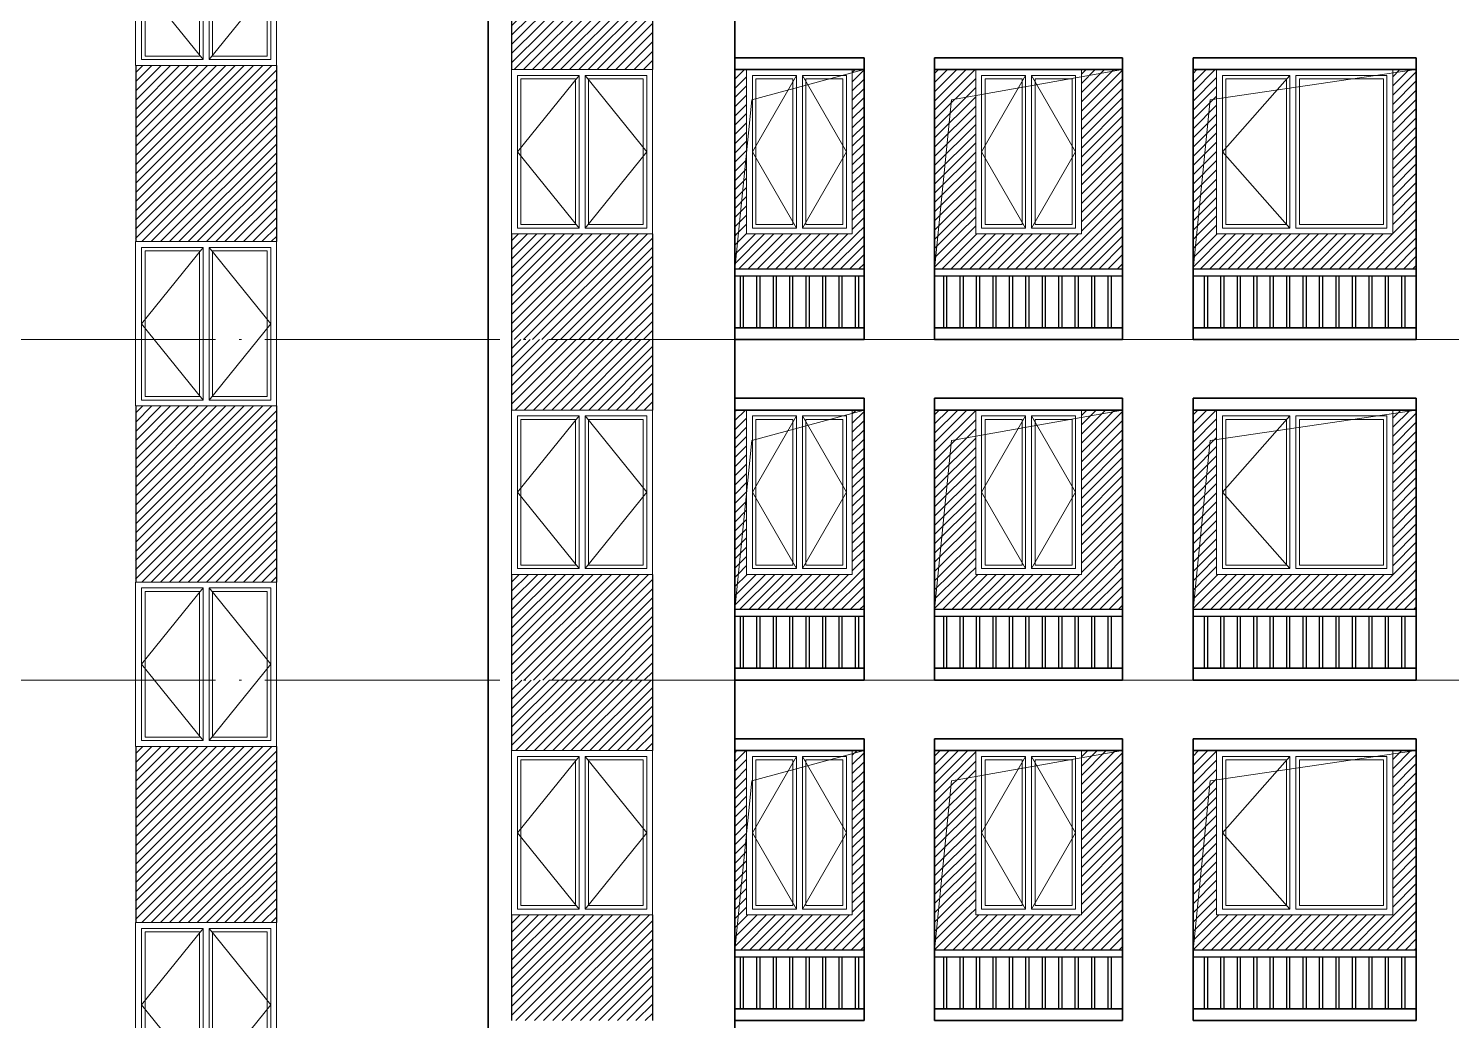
# Model space of a CAD drawing. Extents: x -518115 to 1124316, y -209821 to 1628073.
# Drawn here: x 838804 to 850916, y 46240 to 54690 of the extents above; entities that cross this region are included whole.
import ezdxf

# ---------------------------------------------------------------- set-up
doc = ezdxf.new("R2010")
doc.units = 0
doc.header["$LTSCALE"] = 1000
doc.header["$MEASUREMENT"] = 0
doc.linetypes.add('DOTE', pattern=[2.42, 2, -0.2, 0.02, -0.2])
doc.layers.add('3-剖面填充（细）', color=250, linetype='Continuous')
doc.layers.add('Stair-栏杆', color=142, linetype='Continuous')
for name, color, linetype, lineweight in [('DOTE', 19, 'DOTE', 9), ('WINDOW', 144, 'Continuous', 15), ('立面-中轮廓线', 213, 'Continuous', 35), ('立面-普通轮廓', 7, 'Continuous', 18), ('立面-洞口示意', 152, 'Continuous', 13), ('立面-窗开启线', 250, 'Continuous', 13)]:
    doc.layers.add(name, color=color, linetype=linetype, lineweight=lineweight)
pattern_1 = [(45, (6e-11, -2900), (-39.2886205, 39.2886205), [])]

# ---------------------------------------------------------------- blocks, each defined once
blk = doc.blocks.new('A$C1B273453')
at = {"layer": 'WINDOW'}
for points in [[(50, 1350), (575, 1350), (575, 50), (50, 50)], [(1150, 1350), (625, 1350), (625, 50), (1150, 50)]]:
    blk.add_lwpolyline(points, close=True, dxfattribs=at)
at = {"layer": 'WINDOW', "color": 250}
for points in [[(80, 1320), (545, 1320), (545, 80), (80, 80)], [(1120, 1320), (655, 1320), (655, 80), (1120, 80)]]:
    blk.add_lwpolyline(points, close=True, dxfattribs=at)
at = {"layer": '立面-普通轮廓'}
blk.add_lwpolyline([(1200, 1400), (0, 1400), (0, 0), (1200, 0)], close=True, dxfattribs=at)
at = {"layer": '立面-窗开启线', "color": 251, "ltscale": 0.5, "true_color": 0x636466}
for points in [[(575, 1350), (50, 700), (575, 50)], [(625, 1350), (1150, 700), (625, 50)]]:
    blk.add_lwpolyline(points, dxfattribs=at)
blk = doc.blocks.new('A$C318717E3')
at = {"layer": 'WINDOW'}
for points in [[(50, 1350), (425, 1350), (425, 50), (50, 50)], [(850, 1350), (475, 1350), (475, 50), (850, 50)]]:
    blk.add_lwpolyline(points, close=True, dxfattribs=at)
at = {"layer": 'WINDOW', "color": 250}
for points in [[(80, 1320), (395, 1320), (395, 80), (80, 80)], [(820, 1320), (505, 1320), (505, 80), (820, 80)]]:
    blk.add_lwpolyline(points, close=True, dxfattribs=at)
at = {"layer": '立面-普通轮廓'}
blk.add_lwpolyline([(0, 1400), (900, 1400), (900, 0), (0, 0)], close=True, dxfattribs=at)
at = {"layer": '立面-窗开启线', "color": 251, "ltscale": 0.5, "true_color": 0x636466}
for points in [[(425, 1350), (50, 700), (425, 50)], [(475, 1350), (850, 700), (475, 50)]]:
    blk.add_lwpolyline(points, dxfattribs=at)
blk = doc.blocks.new('A$C1F9D7F8A')
at = {"layer": 'WINDOW'}
for points in [[(-1450, 1350), (-875, 1350), (-875, 50), (-1450, 50)], [(-50, 1350), (-825, 1350), (-825, 50), (-50, 50)]]:
    blk.add_lwpolyline(points, close=True, dxfattribs=at)
at = {"layer": 'WINDOW', "color": 250}
for points in [[(-1420, 1320), (-905, 1320), (-905, 80), (-1420, 80)], [(-80, 1320), (-795, 1320), (-795, 80), (-80, 80)]]:
    blk.add_lwpolyline(points, close=True, dxfattribs=at)
at = {"layer": '立面-普通轮廓'}
blk.add_lwpolyline([(0, 1400), (-1500, 1400), (-1500, 0), (0, 0)], close=True, dxfattribs=at)
at = {"layer": '立面-窗开启线', "color": 251, "ltscale": 0.5, "true_color": 0x636466}
blk.add_lwpolyline([(-875, 1350), (-1450, 700), (-875, 50)], dxfattribs=at)
blk = doc.blocks.new('HFHFHHTHFHF')
at = {"layer": 'Stair-栏杆'}
for p, q in [((530784, 32976), (529684, 32976)), ((532984, 32976), (531384, 32976)), ((535484, 32976), (533584, 32976)), ((530784, 32916), (529684, 32916)), ((532984, 32916), (531384, 32916)), ((535484, 32916), (533584, 32916))]:
    blk.add_line(p, q, dxfattribs=at)
for points in [[(529729, 32916), (529729, 32476)], [(529759, 32476), (529759, 32916)], [(529869, 32916), (529869, 32476)], [(529899, 32476), (529899, 32916)], [(530009, 32916), (530009, 32476)], [(530039, 32476), (530039, 32916)], [(530149, 32916), (530149, 32476)], [(530179, 32476), (530179, 32916)], [(530289, 32916), (530289, 32476)], [(530319, 32476), (530319, 32916)], [(530429, 32916), (530429, 32476)], [(530459, 32476), (530459, 32916)], [(530569, 32916), (530569, 32476)], [(530599, 32476), (530599, 32916)], [(530709, 32916), (530709, 32476)], [(530739, 32476), (530739, 32916)], [(531459, 32916), (531459, 32476)], [(531489, 32476), (531489, 32916)], [(531599, 32916), (531599, 32476)], [(531629, 32476), (531629, 32916)], [(531739, 32916), (531739, 32476)], [(531769, 32476), (531769, 32916)], [(531879, 32916), (531879, 32476)], [(531909, 32476), (531909, 32916)], [(532019, 32916), (532019, 32476)], [(532049, 32476), (532049, 32916)], [(532159, 32916), (532159, 32476)], [(532189, 32476), (532189, 32916)], [(532299, 32916), (532299, 32476)], [(532329, 32476), (532329, 32916)], [(532439, 32916), (532439, 32476)], [(532469, 32476), (532469, 32916)], [(532579, 32916), (532579, 32476)], [(532609, 32476), (532609, 32916)], [(532719, 32916), (532719, 32476)], [(532749, 32476), (532749, 32916)], [(532859, 32916), (532859, 32476)], [(532889, 32476), (532889, 32916)], [(533679, 32916), (533679, 32476)], [(533709, 32476), (533709, 32916)], [(533819, 32916), (533819, 32476)], [(533849, 32476), (533849, 32916)], [(533959, 32916), (533959, 32476)], [(533989, 32476), (533989, 32916)], [(534099, 32916), (534099, 32476)], [(534129, 32476), (534129, 32916)], [(534239, 32916), (534239, 32476)], [(534269, 32476), (534269, 32916)], [(534379, 32916), (534379, 32476)], [(534409, 32476), (534409, 32916)], [(534519, 32916), (534519, 32476)], [(534549, 32476), (534549, 32916)], [(534659, 32916), (534659, 32476)], [(534689, 32476), (534689, 32916)], [(534799, 32916), (534799, 32476)], [(534829, 32476), (534829, 32916)], [(534939, 32916), (534939, 32476)], [(534969, 32476), (534969, 32916)], [(535079, 32916), (535079, 32476)], [(535109, 32476), (535109, 32916)], [(535219, 32916), (535219, 32476)], [(535249, 32476), (535249, 32916)], [(535359, 32916), (535359, 32476)], [(535389, 32476), (535389, 32916)]]:
    blk.add_lwpolyline(points, dxfattribs=at)
at = {"layer": '立面-中轮廓线'}
for p, q in [((527584, 35276), (527584, 32376)), ((529684, 35276), (529684, 32376)), ((530784, 34776), (530784, 32376)), ((531384, 34776), (531384, 32376)), ((532984, 34776), (532984, 32376)), ((533584, 34776), (533584, 32376)), ((535484, 34776), (535484, 32376))]:
    blk.add_line(p, q, dxfattribs=at)
for points in [[(530784, 34776), (529684, 34776)], [(532984, 34776), (531384, 34776)], [(535484, 34776), (533584, 34776)], [(529684, 34676), (530784, 34676)], [(531384, 34676), (532984, 34676)], [(533584, 34676), (535484, 34676)], [(530784, 32476), (529684, 32476)], [(532984, 32476), (531384, 32476)], [(535484, 32476), (533584, 32476)], [(529684, 32376), (530784, 32376)], [(531384, 32376), (532984, 32376)], [(533584, 32376), (535484, 32376)]]:
    blk.add_lwpolyline(points, dxfattribs=at)
for name, p in [('A$C1B273453', (524584, 34711)), ('A$C1B273453', (527784, 33276)), ('A$C318717E3', (529784, 33276)), ('A$C318717E3', (531734, 33276)), ('A$C1F9D7F8A', (535284, 33276))]:
    blk.add_blockref(name, p)
blk = doc.blocks.new('GDGDRTDGRDG')
at = {"layer": '3-剖面填充（细）'}
h = blk.add_hatch(dxfattribs=at)
h.set_pattern_fill('ANSI31', color=256, scale=35)
h.set_pattern_definition([(45, (798.42, -1477), (-39.2886205, 39.2886205), [])])
h.paths.add_polyline_path([(527784, 32376), (528984, 32376), (528985, 31776), (527784, 31776)])
h = blk.add_hatch(dxfattribs=at)
h.set_pattern_fill('ANSI31', color=256, scale=35)
h.set_pattern_definition(pattern_1)
h.paths.add_polyline_path([(529784, 30376), (529684, 30376), (529684, 31776), (529784, 31776)])
h = blk.add_hatch(dxfattribs=at)
h.set_pattern_fill('ANSI31', color=256, scale=35)
h.set_pattern_definition(pattern_1)
h.paths.add_polyline_path([(530784, 30376), (530684, 30376), (530684, 31776), (530784, 31776)])
h = blk.add_hatch(dxfattribs=at)
h.set_pattern_fill('ANSI31', color=256, scale=35)
h.set_pattern_definition(pattern_1)
h.paths.add_polyline_path([(531734, 30376), (531384, 30376), (531384, 31776), (531734, 31776)])
h = blk.add_hatch(dxfattribs=at)
h.set_pattern_fill('ANSI31', color=256, scale=35)
h.set_pattern_definition(pattern_1)
h.paths.add_polyline_path([(532984, 30376), (532634, 30376), (532634, 31776), (532984, 31776)])
h = blk.add_hatch(dxfattribs=at)
h.set_pattern_fill('ANSI31', color=256, scale=35)
h.set_pattern_definition(pattern_1)
h.paths.add_polyline_path([(533784, 30376), (533584, 30376), (533584, 31776), (533784, 31776)])
h = blk.add_hatch(dxfattribs=at)
h.set_pattern_fill('ANSI31', color=256, scale=35)
h.set_pattern_definition(pattern_1)
h.paths.add_polyline_path([(535484, 30376), (535284, 30376), (535284, 31776), (535484, 31776)])
h = blk.add_hatch(dxfattribs=at)
h.set_pattern_fill('ANSI31', color=256, scale=35)
h.set_pattern_definition([(45, (798.42, -3777), (-39.2886205, 39.2886205), [])])
h.paths.add_polyline_path([(528985, 29476), (527784, 29476), (527784, 30376), (528984, 30376)])
h = blk.add_hatch(dxfattribs=at)
h.set_pattern_fill('ANSI31', color=256, scale=35)
h.set_pattern_definition(pattern_1)
h.paths.add_polyline_path([(530784, 30076), (529684, 30076), (529684, 30376), (530784, 30376)])
h = blk.add_hatch(dxfattribs=at)
h.set_pattern_fill('ANSI31', color=256, scale=35)
h.set_pattern_definition(pattern_1)
h.paths.add_polyline_path([(532984, 30076), (531384, 30076), (531384, 30376), (532984, 30376)])
h = blk.add_hatch(dxfattribs=at)
h.set_pattern_fill('ANSI31', color=256, scale=35)
h.set_pattern_definition(pattern_1)
h.paths.add_polyline_path([(535484, 30076), (533584, 30076), (533584, 30376), (535484, 30376)])
for p, q in [((527784, 32376), (527784, 31776)), ((528984, 32376), (528984, 31776)), ((527784, 30376), (527784, 29476)), ((528984, 30376), (528984, 29476))]:
    blk.add_line(p, q, dxfattribs=at)

msp = doc.modelspace()

# ---------------------------------------------------------------- hatches: boundary and pattern name
at = {"layer": '3-剖面填充（细）'}
h = msp.add_hatch(dxfattribs=at)
h.set_pattern_fill('ANSI31', color=256, scale=35)
h.set_pattern_definition([(45, (318930.58, 18822.28), (-39.2886205, 39.2886205), [])])
h.paths.add_polyline_path([(839716.4, 52875.3), (840916.8, 52875.3), (840917.4, 54375.3), (839717, 54375.3)])
h = msp.add_hatch(dxfattribs=at)
h.set_pattern_fill('ANSI31', color=256, scale=35)
h.set_pattern_definition([(45, (318930.58, 15922.28), (-39.2886205, 39.2886205), [])])
h.paths.add_polyline_path([(839716.4, 49975.3), (840916.8, 49975.3), (840917.4, 51475.3), (839717, 51475.3)])
h = msp.add_hatch(dxfattribs=at)
h.set_pattern_fill('ANSI31', color=256, scale=35)
h.set_pattern_definition([(45, (318930.58, 13022.28), (-39.2886205, 39.2886205), [])])
h.paths.add_polyline_path([(839716.4, 47075.3), (840916.8, 47075.3), (840917.4, 48575.3), (839717, 48575.3)])

# ---------------------------------------------------------------- linework, layer by layer
for p, q in [((839716.6, 54375.3), (839716.6, 52875.3)), ((840916.6, 54375.3), (840916.6, 52875.3)), ((839716.6, 51475.3), (839716.6, 49975.3)), ((840916.6, 51475.3), (840916.6, 49975.3)), ((839716.6, 48575.3), (839716.6, 47075.3)), ((840916.6, 48575.3), (840916.6, 47075.3))]:
    msp.add_line(p, q, dxfattribs=at)
at = {"layer": 'DOTE', "linetype": 'DOTE'}
for p, q in [((879116.6, 52040.3), (826716.6, 52040.3)), ((879116.6, 49140.3), (826716.6, 49140.3))]:
    msp.add_line(p, q, dxfattribs=at)
at = {"layer": '立面-洞口示意'}
for points in [[(844816.6, 52640.3), (844961.4, 54081.2), (845916.6, 54340.3)], [(846516.6, 52640.3), (846661.4, 54081.2), (848116.6, 54340.3)], [(848716.6, 52640.3), (848861.4, 54081.2), (850616.6, 54340.3)], [(844816.6, 49740.3), (844961.4, 51181.2), (845916.6, 51440.3)], [(846516.6, 49740.3), (846661.4, 51181.2), (848116.6, 51440.3)], [(848716.6, 49740.3), (848861.4, 51181.2), (850616.6, 51440.3)], [(844816.6, 46840.3), (844961.4, 48281.2), (845916.6, 48540.3)], [(846516.6, 46840.3), (846661.4, 48281.2), (848116.6, 48540.3)], [(848716.6, 46840.3), (848861.4, 48281.2), (850616.6, 48540.3)]]:
    msp.add_lwpolyline(points, dxfattribs=at)

# ---------------------------------------------------------------- block references
for name, p in [('HFHFHHTHFHF', (315132.2, 19664.3)), ('GDGDRTDGRDG', (315132.2, 22564.3)), ('HFHFHHTHFHF', (315132.2, 16764.3)), ('GDGDRTDGRDG', (315132.2, 19664.3)), ('HFHFHHTHFHF', (315132.2, 13864.3)), ('GDGDRTDGRDG', (315132.2, 16764.3)), ('HFHFHHTHFHF', (315132.2, 10964.3))]:
    msp.add_blockref(name, p)

doc.saveas('drawing.dxf')
